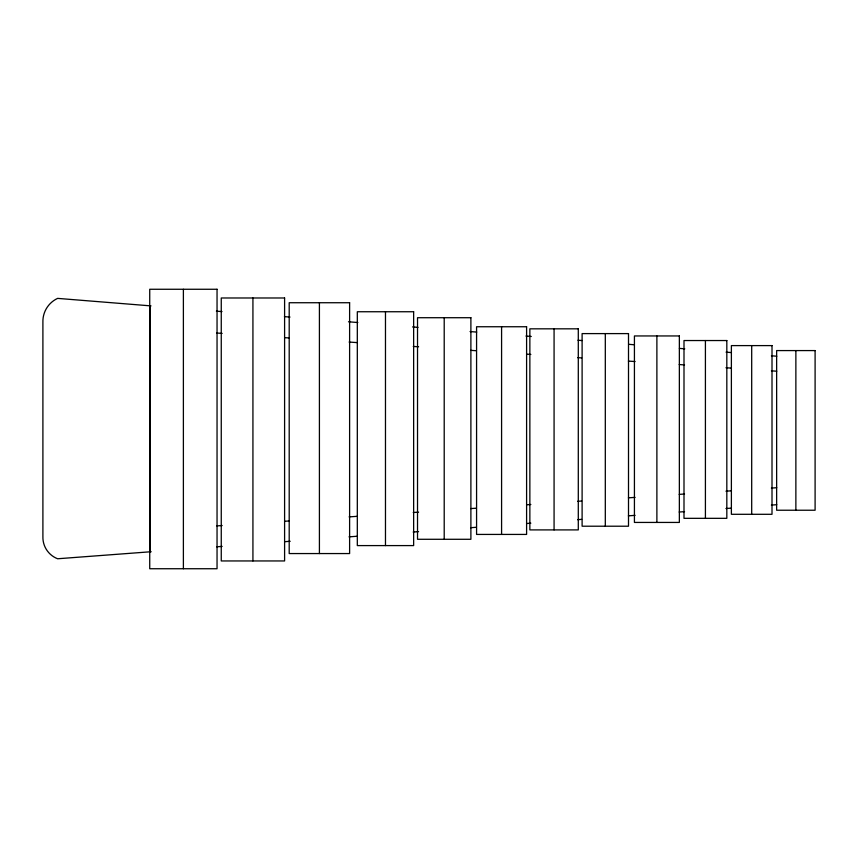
<?xml version="1.0" encoding="UTF-8"?>
<svg xmlns="http://www.w3.org/2000/svg" width="858" height="858" viewBox="0 0 858 858"><rect width="100%" height="100%" fill="white"/><g stroke="black" fill="none" stroke-linecap="round" stroke-linejoin="round"><path stroke-width="1.29" d="M151.19 551.726L57.625 558.762A22.941 22.941 0 0 1 42.9 536.754L42.9 322.179A25.365 25.365 0 0 1 57.625 298.38L151.019 305.898M216.688 546.803L222.147 546.396M284.856 541.677L290.197 541.28M349.013 536.861L357.121 536.25M413.17 532.035L418.586 531.628M470.645 527.713L476.051 527.305M526.791 523.498L530.845 523.187M577.584 519.68L581.627 519.369M628.367 515.851L635.081 515.347M679.161 512.033L684.534 511.636M725.943 508.526L731.306 508.118M771.396 505.105L776.747 504.697M216.795 525.9L222.147 525.536M284.953 521.256L288.964 520.978M349.099 516.881L357.121 516.334M413.245 512.505L418.586 512.14M470.71 508.59L476.051 508.226M526.833 504.761L530.845 504.493M577.616 501.297L581.627 501.029M628.399 497.833L635.081 497.383M679.182 494.369L684.534 494.015M725.965 491.184L731.306 490.819M771.396 488.084L776.747 487.719M216.795 333.033L222.147 333.397M284.953 337.677L288.964 337.945M349.099 342.052L357.121 342.599M413.245 346.428L418.586 346.793M470.71 350.343L476.051 350.707M526.833 354.172L530.845 354.44M577.616 357.636L581.627 357.904M628.399 361.089L635.081 361.55M679.182 364.553L684.534 364.918M725.965 367.75L731.306 368.114M771.396 370.838L776.747 371.203M216.398 311.154L221.997 311.604M284.448 316.623L290.004 317.074M348.487 321.782L357.829 322.533M412.537 326.93L418.039 327.37M470.055 331.553L476.716 332.089M525.943 336.046L531.274 336.475M577.981 340.229L582.078 340.562M628.678 344.315L634.083 344.744M679.375 348.391L684.77 348.82M726.072 352.145L731.445 352.574M771.439 355.791L776.79 356.22M795.87 350.579L795.87 510.231M751.694 345.602L751.694 514.296M705.415 340.54L705.415 518.329M656.885 335.95L656.885 522.436M605.308 333.601L605.308 526.211M554.075 328.829L554.075 529.901M501.587 326.748L501.587 534.427M444.208 317.717L444.208 539.285M385.478 311.744L385.478 545.591M319.412 302.735L319.412 553.56M252.928 297.983L252.928 560.95M183.387 289.264L183.387 568.736M149.978 305.813L149.978 551.823M217.042 289.264L149.732 289.264L149.732 568.736L217.042 568.736L217.042 289.264M284.599 297.983L221.257 297.983L221.257 560.95L284.599 560.95L284.599 297.983M349.614 302.735L289.2 302.735L289.2 553.56L349.614 553.56L349.614 302.735M413.642 311.744L357.314 311.744L357.314 545.591L413.642 545.591L413.642 311.744M470.892 317.717L417.524 317.717L417.524 539.285L470.892 539.285L470.892 317.717M526.597 326.748L476.576 326.748L476.576 534.427L526.597 534.427L526.597 326.748M578.292 328.829L529.858 328.829L529.858 529.901L578.292 529.901L578.292 328.829M628.506 333.601L582.11 333.601L582.11 526.211L628.506 526.211L628.506 333.601M679.354 335.95L634.427 335.95L634.427 522.436L679.354 522.436L679.354 335.95M726.823 340.54L683.998 340.54L683.998 518.329L726.823 518.329L726.823 340.54M772.007 345.602L731.381 345.602L731.381 514.296L772.007 514.296L772.007 345.602M815.1 350.579L776.64 350.579L776.64 510.231L815.1 510.231L815.1 350.579"/></g></svg>
